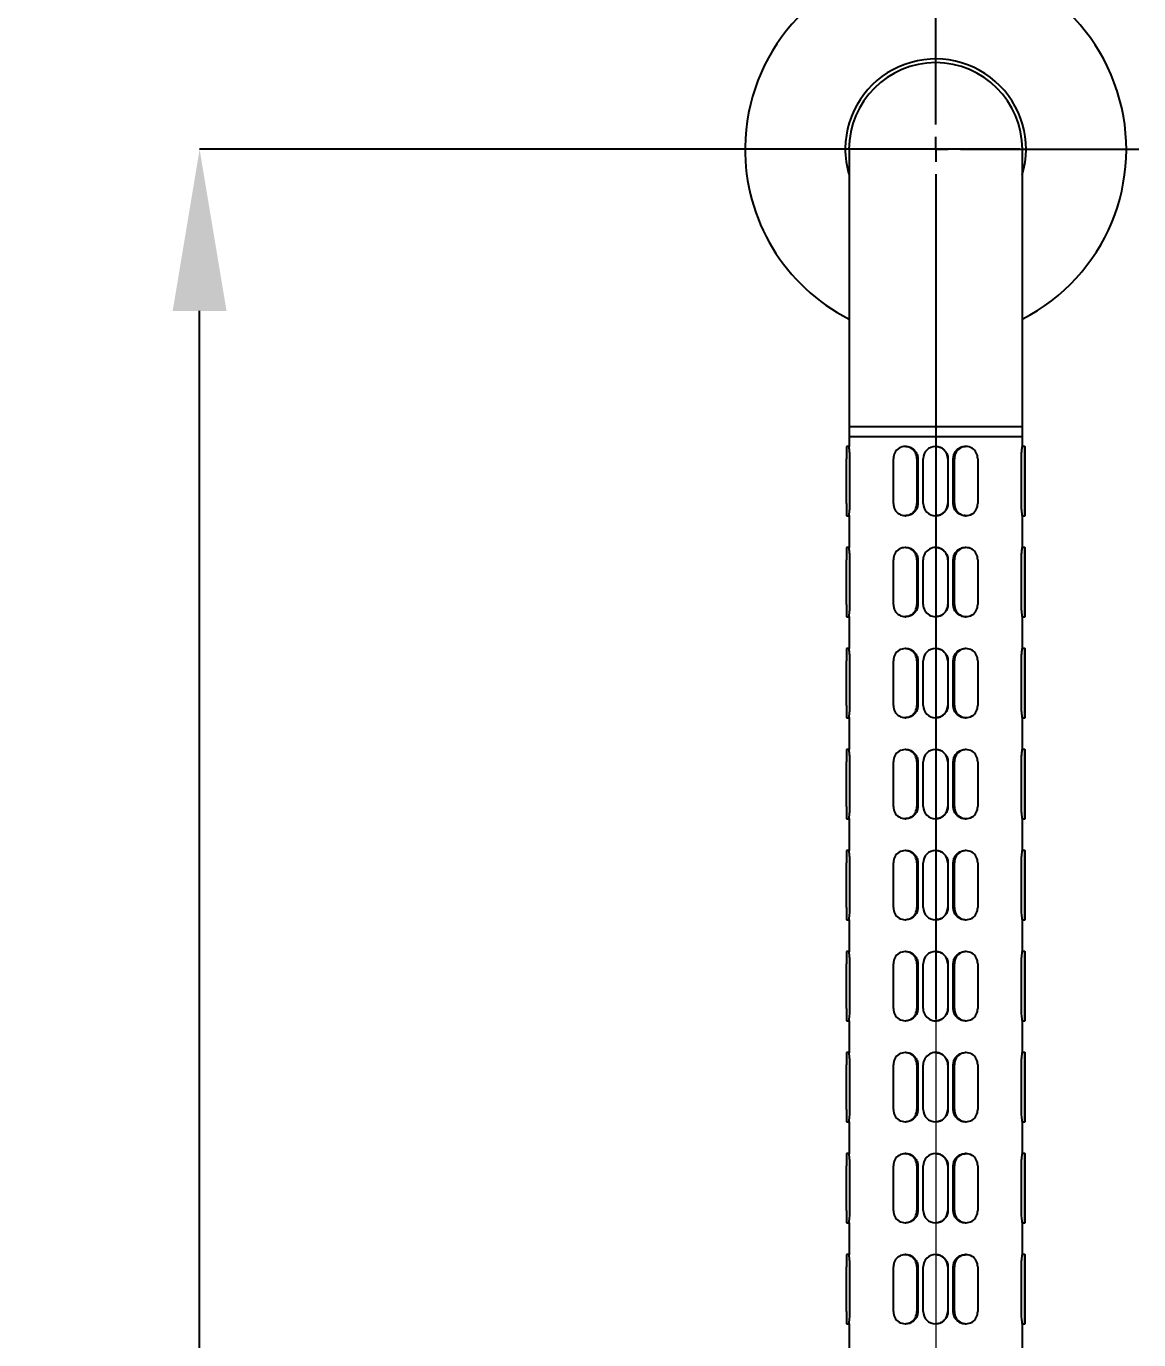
# Model space of a CAD drawing. Extents: x 0 to 951, y -2 to 427.
# Drawn here: x 110.74 to 138.82, y 196.56 to 229.72 of the extents above; entities that cross this region are included whole.
import ezdxf

# ---------------------------------------------------------------- set-up
doc = ezdxf.new("R2010")
doc.units = 0
doc.header["$LTSCALE"] = 23.1
doc.header["$MEASUREMENT"] = 0
doc.linetypes.add('CENTERX2', pattern=[20.32, 12.7, -2.54, 2.54, -2.54])
doc.layers.get('0').update_dxf_attribs({"linetype": 'CONTINUOUS'})
doc.layers.get('Defpoints').update_dxf_attribs({"linetype": 'CONTINUOUS'})
doc.layers.add('10', color=7, linetype='CONTINUOUS')
doc.styles.add('SLDTEXTSTYLE0', font='hyswlongfangsong.ttf')
doc.dimstyles.new('SLDDIMSTYLE0', dxfattribs={"dimtxt": 3.5, "dimasz": 4.08, "dimexe": 0, "dimexo": 0.0625, "dimgap": 0.875, "dimtad": 2, "dimdec": 0, "dimlfac": 5, "dimrnd": 1e-09, "dimzin": 12, "dimdsep": 46, "dimtxsty": 'SLDTEXTSTYLE0', "dimsah": 1, "dimcen": 0.09, "dimadec": 0, "dimazin": 3, "dimtfac": 1, "dimtdec": 0, "dimtofl": 0, "dimtmove": 0, "dimatfit": 3, "dimfxl": 1, "dimfrac": 2, "dimtolj": 1, "dimtzin": 12, "dimarcsym": 0})

# ---------------------------------------------------------------- blocks, each defined once
blk = doc.blocks.new('*D33')
at = {"layer": '10', "color": 0, "lineweight": -2}
for p, q in [((135.819, 226.61), (115.115, 226.61)), ((115.115, 117.19), (115.115, 222.53)), ((136.582, 113.11), (115.115, 113.11))]:
    blk.add_line(p, q, dxfattribs=at)
at = {"layer": '10', "color": 0}
for points in [[(115.795, 222.53), (114.435, 222.53), (115.115, 226.61)], [(114.435, 117.19), (115.795, 117.19), (115.115, 113.11)]]:
    blk.add_solid(points, dxfattribs=at)
at = {"layer": 'Defpoints', "color": 0}
for p in [(115.115, 226.61), (135.882, 226.61), (136.645, 113.11)]:
    blk.add_point(p, dxfattribs=at)
at = {"layer": '10', "color": 0, "insert": (110.74, 168.486), "char_height": 3.5, "attachment_point": 2, "rotation": 90, "style": 'SLDTEXTSTYLE0'}
blk.add_mtext('\\A1;900', dxfattribs=at)
blk = doc.blocks.new('SW_CENTERMARKSYMBOL_2')
at = {"layer": '10', "color": 0}
for p, q in [((0, 0.625), (0, 5.125)), ((-0.625, 0), (-5.125, 0)), ((0, 0), (-0.312, 0)), ((0, 0), (0, 0.312)), ((0, 0), (0, -0.312)), ((0, 0), (0.312, 0)), ((0.625, 0), (5.125, 0)), ((0, -0.625), (0, -21.953))]:
    blk.add_line(p, q, dxfattribs=at)

msp = doc.modelspace()

# ---------------------------------------------------------------- linework, layer by layer
at = {"color": 7, "linetype": 'Continuous', "lineweight": 25}
for p, q in [((131.507, 226.61), (131.507, 223.485)), ((135.882, 223.485), (135.882, 226.61)), ((131.507, 223.485), (131.507, 219.61)), ((135.882, 219.61), (135.882, 223.485)), ((131.507, 219.61), (131.507, 219.36)), ((131.507, 219.61), (133.595, 219.61)), ((131.507, 219.61), (135.882, 219.61)), ((133.595, 219.61), (135.882, 219.61)), ((135.882, 219.36), (135.882, 219.61)), ((131.507, 219.36), (131.507, 219.106)), ((131.507, 219.36), (135.882, 219.36)), ((131.507, 219.36), (133.595, 219.36)), ((133.595, 219.36), (135.882, 219.36)), ((135.882, 219.107), (135.882, 219.36)), ((131.508, 219.11), (131.444, 219.11)), ((132.944, 219.11), (132.922, 219.11)), ((133.691, 219.11), (133.691, 219.11)), ((134.461, 219.11), (134.44, 219.11)), ((135.944, 219.11), (135.881, 219.11)), ((131.444, 217.673), (131.444, 218.798)), ((131.529, 217.673), (131.529, 218.798)), ((132.628, 217.673), (132.628, 218.798)), ((133.215, 218.798), (133.215, 217.673)), ((133.245, 218.798), (133.245, 217.673)), ((133.379, 217.673), (133.379, 218.798)), ((134.004, 218.798), (134.004, 217.673)), ((134.004, 218.798), (134.004, 217.673)), ((134.138, 217.673), (134.138, 218.798)), ((134.167, 217.673), (134.167, 218.798)), ((134.755, 218.798), (134.755, 217.673)), ((135.859, 217.673), (135.859, 218.798)), ((135.944, 217.673), (135.944, 218.798)), ((135.945, 218.798), (135.945, 217.673)), ((131.444, 217.36), (131.508, 217.36)), ((131.507, 217.364), (131.507, 216.556)), ((132.922, 217.36), (132.944, 217.36)), ((133.691, 217.36), (133.691, 217.36)), ((134.44, 217.36), (134.461, 217.36)), ((135.881, 217.36), (135.944, 217.36)), ((135.882, 216.557), (135.882, 217.365)), ((131.508, 216.56), (131.444, 216.56)), ((132.944, 216.56), (132.922, 216.56)), ((133.691, 216.56), (133.691, 216.56)), ((134.461, 216.56), (134.44, 216.56)), ((135.944, 216.56), (135.881, 216.56)), ((131.444, 215.123), (131.444, 216.248)), ((131.529, 215.123), (131.529, 216.248)), ((132.628, 215.123), (132.628, 216.248)), ((133.215, 216.248), (133.215, 215.123)), ((133.245, 216.248), (133.245, 215.123)), ((133.379, 215.123), (133.379, 216.248)), ((134.004, 216.248), (134.004, 215.123)), ((134.004, 216.248), (134.004, 215.123)), ((134.138, 215.123), (134.138, 216.248)), ((134.167, 215.123), (134.167, 216.248)), ((134.755, 216.248), (134.755, 215.123)), ((135.859, 215.123), (135.859, 216.248)), ((135.944, 215.123), (135.944, 216.248)), ((135.945, 216.248), (135.945, 215.123)), ((131.444, 214.81), (131.508, 214.81)), ((131.507, 214.814), (131.507, 214.006)), ((132.922, 214.81), (132.944, 214.81)), ((133.691, 214.81), (133.691, 214.81)), ((134.44, 214.81), (134.461, 214.81)), ((135.881, 214.81), (135.944, 214.81)), ((135.882, 214.007), (135.882, 214.815)), ((131.508, 214.01), (131.444, 214.01)), ((132.944, 214.01), (132.922, 214.01)), ((133.691, 214.01), (133.691, 214.01)), ((134.461, 214.01), (134.44, 214.01)), ((135.944, 214.01), (135.881, 214.01)), ((131.444, 212.573), (131.444, 213.698)), ((131.529, 212.573), (131.529, 213.698)), ((132.628, 212.573), (132.628, 213.698)), ((133.215, 213.698), (133.215, 212.573)), ((133.245, 213.698), (133.245, 212.573)), ((133.379, 212.573), (133.379, 213.698)), ((134.004, 213.698), (134.004, 212.573)), ((134.004, 213.698), (134.004, 212.573)), ((134.138, 212.573), (134.138, 213.698)), ((134.167, 212.573), (134.167, 213.698)), ((134.755, 213.698), (134.755, 212.573)), ((135.859, 212.573), (135.859, 213.698)), ((135.944, 212.573), (135.944, 213.698)), ((135.945, 213.698), (135.945, 212.573)), ((131.444, 212.26), (131.508, 212.26)), ((131.507, 212.264), (131.507, 211.456)), ((132.922, 212.26), (132.944, 212.26)), ((133.691, 212.26), (133.691, 212.26)), ((134.44, 212.26), (134.461, 212.26)), ((135.881, 212.26), (135.944, 212.26)), ((135.882, 211.457), (135.882, 212.265)), ((131.508, 211.46), (131.444, 211.46)), ((132.944, 211.46), (132.922, 211.46)), ((133.691, 211.46), (133.691, 211.46)), ((134.461, 211.46), (134.44, 211.46)), ((135.944, 211.46), (135.881, 211.46)), ((131.444, 210.023), (131.444, 211.148)), ((131.529, 210.023), (131.529, 211.148)), ((132.628, 210.023), (132.628, 211.148)), ((133.215, 211.148), (133.215, 210.023)), ((133.245, 211.148), (133.245, 210.023)), ((133.379, 210.023), (133.379, 211.148)), ((134.004, 211.148), (134.004, 210.023)), ((134.004, 211.148), (134.004, 210.023)), ((134.138, 210.023), (134.138, 211.148)), ((134.167, 210.023), (134.167, 211.148)), ((134.755, 211.148), (134.755, 210.023)), ((135.859, 210.023), (135.859, 211.148)), ((135.944, 210.023), (135.944, 211.148)), ((135.945, 211.148), (135.945, 210.023)), ((131.444, 209.71), (131.508, 209.71)), ((131.507, 209.714), (131.507, 208.906)), ((132.922, 209.71), (132.944, 209.71)), ((133.691, 209.71), (133.691, 209.71)), ((134.44, 209.71), (134.461, 209.71)), ((135.881, 209.71), (135.944, 209.71)), ((135.882, 208.907), (135.882, 209.715)), ((131.508, 208.91), (131.444, 208.91)), ((132.944, 208.91), (132.922, 208.91)), ((133.691, 208.91), (133.691, 208.91)), ((134.461, 208.91), (134.44, 208.91)), ((135.944, 208.91), (135.881, 208.91)), ((131.444, 207.473), (131.444, 208.598)), ((131.529, 207.473), (131.529, 208.598)), ((132.628, 207.473), (132.628, 208.598)), ((133.215, 208.598), (133.215, 207.473)), ((133.245, 208.598), (133.245, 207.473)), ((133.379, 207.473), (133.379, 208.598)), ((134.004, 208.598), (134.004, 207.473)), ((134.004, 208.598), (134.004, 207.473)), ((134.138, 207.473), (134.138, 208.598)), ((134.167, 207.473), (134.167, 208.598)), ((134.755, 208.598), (134.755, 207.473)), ((135.859, 207.473), (135.859, 208.598)), ((135.944, 207.473), (135.944, 208.598)), ((135.945, 208.598), (135.945, 207.473)), ((131.444, 207.16), (131.508, 207.16)), ((131.507, 207.164), (131.507, 206.356)), ((132.922, 207.16), (132.944, 207.16)), ((133.691, 207.16), (133.691, 207.16)), ((134.44, 207.16), (134.461, 207.16)), ((135.881, 207.16), (135.944, 207.16)), ((135.882, 206.357), (135.882, 207.165)), ((131.508, 206.36), (131.444, 206.36)), ((132.944, 206.36), (132.922, 206.36)), ((133.691, 206.36), (133.691, 206.36)), ((134.461, 206.36), (134.44, 206.36)), ((135.944, 206.36), (135.881, 206.36)), ((131.444, 204.923), (131.444, 206.048)), ((131.529, 204.923), (131.529, 206.048)), ((132.628, 204.923), (132.628, 206.048)), ((133.215, 206.048), (133.215, 204.923)), ((133.245, 206.048), (133.245, 204.923)), ((133.379, 204.923), (133.379, 206.048)), ((134.004, 206.048), (134.004, 204.923)), ((134.004, 206.048), (134.004, 204.923)), ((134.138, 204.923), (134.138, 206.048)), ((134.167, 204.923), (134.167, 206.048)), ((134.755, 206.048), (134.755, 204.923)), ((135.859, 204.923), (135.859, 206.048)), ((135.944, 204.923), (135.944, 206.048)), ((135.945, 206.048), (135.945, 204.923)), ((131.444, 204.61), (131.508, 204.61)), ((131.507, 204.614), (131.507, 203.806)), ((132.922, 204.61), (132.944, 204.61)), ((133.691, 204.61), (133.691, 204.61)), ((134.44, 204.61), (134.461, 204.61)), ((135.881, 204.61), (135.944, 204.61)), ((135.882, 203.807), (135.882, 204.615)), ((131.508, 203.81), (131.444, 203.81)), ((132.944, 203.81), (132.922, 203.81)), ((133.691, 203.81), (133.691, 203.81)), ((134.461, 203.81), (134.44, 203.81)), ((135.944, 203.81), (135.881, 203.81)), ((131.444, 202.373), (131.444, 203.498)), ((131.529, 202.373), (131.529, 203.498)), ((132.628, 202.373), (132.628, 203.498)), ((133.215, 203.498), (133.215, 202.373)), ((133.245, 203.498), (133.245, 202.373)), ((133.379, 202.373), (133.379, 203.498)), ((134.004, 203.498), (134.004, 202.373)), ((134.004, 203.498), (134.004, 202.373)), ((134.138, 202.373), (134.138, 203.498)), ((134.167, 202.373), (134.167, 203.498)), ((134.755, 203.498), (134.755, 202.373)), ((135.859, 202.373), (135.859, 203.498)), ((135.944, 202.373), (135.944, 203.498)), ((135.945, 203.498), (135.945, 202.373)), ((131.444, 202.06), (131.508, 202.06)), ((131.507, 202.064), (131.507, 201.256)), ((132.922, 202.06), (132.944, 202.06)), ((133.691, 202.06), (133.691, 202.06)), ((134.44, 202.06), (134.461, 202.06)), ((135.881, 202.06), (135.944, 202.06)), ((135.882, 201.257), (135.882, 202.065)), ((131.508, 201.26), (131.444, 201.26)), ((132.944, 201.26), (132.922, 201.26)), ((133.691, 201.26), (133.691, 201.26)), ((134.461, 201.26), (134.44, 201.26)), ((135.944, 201.26), (135.881, 201.26)), ((131.444, 199.823), (131.444, 200.948)), ((131.529, 199.823), (131.529, 200.948)), ((132.628, 199.823), (132.628, 200.948)), ((133.215, 200.948), (133.215, 199.823)), ((133.245, 200.948), (133.245, 199.823)), ((133.379, 199.823), (133.379, 200.948)), ((134.004, 200.948), (134.004, 199.823)), ((134.004, 200.948), (134.004, 199.823)), ((134.138, 199.823), (134.138, 200.948)), ((134.167, 199.823), (134.167, 200.948)), ((134.755, 200.948), (134.755, 199.823)), ((135.859, 199.823), (135.859, 200.948)), ((135.944, 199.823), (135.944, 200.948)), ((135.945, 200.948), (135.945, 199.823)), ((131.444, 199.51), (131.508, 199.51)), ((131.507, 199.514), (131.507, 198.706)), ((132.922, 199.51), (132.944, 199.51)), ((133.691, 199.51), (133.691, 199.51)), ((134.44, 199.51), (134.461, 199.51)), ((135.881, 199.51), (135.944, 199.51)), ((135.882, 198.707), (135.882, 199.515)), ((131.508, 198.71), (131.444, 198.71)), ((132.944, 198.71), (132.922, 198.71)), ((133.691, 198.71), (133.691, 198.71)), ((134.461, 198.71), (134.44, 198.71)), ((135.944, 198.71), (135.881, 198.71)), ((131.444, 197.273), (131.444, 198.398)), ((131.529, 197.273), (131.529, 198.398)), ((132.628, 197.273), (132.628, 198.398)), ((133.215, 198.398), (133.215, 197.273)), ((133.245, 198.398), (133.245, 197.273)), ((133.379, 197.273), (133.379, 198.398)), ((134.004, 198.398), (134.004, 197.273)), ((134.004, 198.398), (134.004, 197.273)), ((134.138, 197.273), (134.138, 198.398)), ((134.167, 197.273), (134.167, 198.398)), ((134.755, 198.398), (134.755, 197.273)), ((135.859, 197.273), (135.859, 198.398)), ((135.944, 197.273), (135.944, 198.398)), ((135.945, 198.398), (135.945, 197.273)), ((131.444, 196.96), (131.508, 196.96)), ((131.507, 196.964), (131.507, 196.156)), ((132.922, 196.96), (132.944, 196.96)), ((133.691, 196.96), (133.691, 196.96)), ((134.44, 196.96), (134.461, 196.96)), ((135.881, 196.96), (135.944, 196.96)), ((135.882, 196.157), (135.882, 196.965))]:
    msp.add_line(p, q, dxfattribs=at)
at = {"color": 7, "linetype": 'Continuous', "lineweight": 25, "flags": 128}
for points in [[(135.944, 218.798), (135.944, 218.918), (135.944, 219.019), (135.944, 219.087), (135.944, 219.11), (135.945, 219.087), (135.945, 219.019), (135.945, 218.918), (135.945, 218.798)], [(135.945, 217.673), (135.945, 217.553), (135.945, 217.452), (135.945, 217.384), (135.944, 217.36), (135.944, 217.384), (135.944, 217.452), (135.944, 217.553), (135.944, 217.673)], [(135.944, 216.248), (135.944, 216.368), (135.944, 216.469), (135.944, 216.537), (135.944, 216.56), (135.945, 216.537), (135.945, 216.469), (135.945, 216.368), (135.945, 216.248)], [(135.945, 215.123), (135.945, 215.003), (135.945, 214.902), (135.945, 214.834), (135.944, 214.81), (135.944, 214.834), (135.944, 214.902), (135.944, 215.003), (135.944, 215.123)], [(135.944, 213.698), (135.944, 213.818), (135.944, 213.919), (135.944, 213.987), (135.944, 214.01), (135.945, 213.987), (135.945, 213.919), (135.945, 213.818), (135.945, 213.698)], [(135.945, 212.573), (135.945, 212.453), (135.945, 212.352), (135.945, 212.284), (135.944, 212.26), (135.944, 212.284), (135.944, 212.352), (135.944, 212.453), (135.944, 212.573)], [(135.944, 211.148), (135.944, 211.268), (135.944, 211.369), (135.944, 211.437), (135.944, 211.46), (135.945, 211.437), (135.945, 211.369), (135.945, 211.268), (135.945, 211.148)], [(135.945, 210.023), (135.945, 209.903), (135.945, 209.802), (135.945, 209.734), (135.944, 209.71), (135.944, 209.734), (135.944, 209.802), (135.944, 209.903), (135.944, 210.023)], [(135.944, 208.598), (135.944, 208.718), (135.944, 208.819), (135.944, 208.887), (135.944, 208.91), (135.945, 208.887), (135.945, 208.819), (135.945, 208.718), (135.945, 208.598)], [(135.945, 207.473), (135.945, 207.353), (135.945, 207.252), (135.945, 207.184), (135.944, 207.16), (135.944, 207.184), (135.944, 207.252), (135.944, 207.353), (135.944, 207.473)], [(135.944, 206.048), (135.944, 206.168), (135.944, 206.269), (135.944, 206.337), (135.944, 206.36), (135.945, 206.337), (135.945, 206.269), (135.945, 206.168), (135.945, 206.048)], [(135.945, 204.923), (135.945, 204.803), (135.945, 204.702), (135.945, 204.634), (135.944, 204.61), (135.944, 204.634), (135.944, 204.702), (135.944, 204.803), (135.944, 204.923)], [(135.944, 203.498), (135.944, 203.618), (135.944, 203.719), (135.944, 203.787), (135.944, 203.81), (135.945, 203.787), (135.945, 203.719), (135.945, 203.618), (135.945, 203.498)], [(135.945, 202.373), (135.945, 202.253), (135.945, 202.152), (135.945, 202.084), (135.944, 202.06), (135.944, 202.084), (135.944, 202.152), (135.944, 202.253), (135.944, 202.373)], [(135.944, 200.948), (135.944, 201.068), (135.944, 201.169), (135.944, 201.237), (135.944, 201.26), (135.945, 201.237), (135.945, 201.169), (135.945, 201.068), (135.945, 200.948)], [(135.945, 199.823), (135.945, 199.703), (135.945, 199.602), (135.945, 199.534), (135.944, 199.51), (135.944, 199.534), (135.944, 199.602), (135.944, 199.703), (135.944, 199.823)], [(135.944, 198.398), (135.944, 198.518), (135.944, 198.619), (135.944, 198.687), (135.944, 198.71), (135.945, 198.687), (135.945, 198.619), (135.945, 198.518), (135.945, 198.398)], [(135.945, 197.273), (135.945, 197.153), (135.945, 197.052), (135.945, 196.984), (135.944, 196.96), (135.944, 196.984), (135.944, 197.052), (135.944, 197.153), (135.944, 197.273)]]:
    msp.add_lwpolyline(points, dxfattribs=at)
at = {"color": 7, "linetype": 'Continuous', "lineweight": 25}
for centre, radius, start, end in [((133.694, 226.61), 4.812, 297.0357, 179.3324), ((133.694, 226.61), 2.281, 343.517, 179.3324), ((133.694, 226.61), 2.188, 90, 180), ((133.694, 226.61), 2.188, 0, 90), ((133.694, 226.61), 4.812, 179.3324, 242.9643), ((133.694, 226.61), 2.281, 179.3324, 196.483), ((186.033, 218.876), 54.589, 179.7539, 180.0819), ((132.922, 218.813), 0.294, 357.1087, 182.8913), ((133.691, 218.798), 0.312, 0.0002, 179.9998), ((134.461, 218.813), 0.294, 357.1567, 182.8433), ((186.03, 217.595), 54.586, 179.9181, 180.2461), ((132.922, 217.658), 0.294, 177.1087, 2.8913), ((133.691, 217.673), 0.312, 180.0002, 359.9998), ((134.461, 217.658), 0.294, 177.1567, 2.8433), ((186.036, 216.326), 54.592, 179.7539, 180.0819), ((132.922, 216.263), 0.294, 357.1073, 182.8927), ((133.691, 216.248), 0.312, 359.9988, 180.0012), ((134.461, 216.263), 0.294, 357.1553, 182.8447), ((186.036, 215.045), 54.592, 179.9181, 180.2461), ((132.922, 215.108), 0.294, 177.1073, 2.8927), ((133.691, 215.123), 0.312, 179.9988, 0.0012), ((134.461, 215.108), 0.294, 177.1553, 2.8447), ((186.03, 213.776), 54.586, 179.7539, 180.0819), ((132.922, 213.713), 0.294, 357.1087, 182.8913), ((133.691, 213.698), 0.312, 0.0002, 179.9998), ((134.461, 213.713), 0.294, 357.1567, 182.8433), ((186.033, 212.495), 54.589, 179.9181, 180.2461), ((132.922, 212.558), 0.294, 177.1087, 2.8913), ((133.691, 212.573), 0.312, 180.0002, 359.9998), ((134.461, 212.558), 0.294, 177.1567, 2.8433), ((186.033, 211.226), 54.589, 179.7539, 180.0819), ((132.922, 211.163), 0.294, 357.1087, 182.8913), ((133.691, 211.148), 0.312, 0.0002, 179.9998), ((134.461, 211.163), 0.294, 357.1567, 182.8433), ((186.033, 209.945), 54.589, 179.9181, 180.2461), ((132.922, 210.008), 0.294, 177.1087, 2.8913), ((133.691, 210.023), 0.312, 180.0002, 359.9998), ((134.461, 210.008), 0.294, 177.1567, 2.8433), ((186.033, 208.676), 54.589, 179.7539, 180.0819), ((132.922, 208.613), 0.294, 357.1087, 182.8913), ((133.691, 208.598), 0.312, 0.0002, 179.9998), ((134.461, 208.613), 0.294, 357.1567, 182.8433), ((186.033, 207.395), 54.589, 179.9181, 180.2461), ((132.922, 207.458), 0.294, 177.1087, 2.8913), ((133.691, 207.473), 0.312, 180.0002, 359.9998), ((134.461, 207.458), 0.294, 177.1567, 2.8433), ((186.033, 206.126), 54.589, 179.7539, 180.0819), ((132.922, 206.063), 0.294, 357.1087, 182.8913), ((133.691, 206.048), 0.312, 0.0002, 179.9998), ((134.461, 206.063), 0.294, 357.1567, 182.8433), ((186.028, 204.845), 54.584, 179.9181, 180.2461), ((132.922, 204.908), 0.294, 177.1078, 2.8922), ((133.691, 204.923), 0.312, 179.9993, 0.0007), ((134.461, 204.908), 0.294, 177.1558, 2.8442), ((186.028, 203.576), 54.584, 179.7539, 180.0819), ((132.922, 203.513), 0.294, 357.1078, 182.8922), ((133.691, 203.498), 0.312, 359.9993, 180.0007), ((134.461, 203.513), 0.294, 357.1558, 182.8442), ((186.035, 202.295), 54.591, 179.9181, 180.2461), ((132.922, 202.358), 0.294, 177.1087, 2.8913), ((133.691, 202.373), 0.312, 180.0002, 359.9998), ((134.461, 202.358), 0.294, 177.1567, 2.8433), ((186.03, 201.026), 54.586, 179.7539, 180.0819), ((132.922, 200.963), 0.294, 357.1087, 182.8913), ((133.691, 200.948), 0.312, 0.0002, 179.9998), ((134.461, 200.963), 0.294, 357.1567, 182.8433), ((186.033, 199.745), 54.589, 179.9181, 180.2461), ((132.922, 199.808), 0.294, 177.1087, 2.8913), ((133.691, 199.823), 0.312, 180.0002, 359.9998), ((134.461, 199.808), 0.294, 177.1567, 2.8433), ((186.033, 198.476), 54.589, 179.7539, 180.0819), ((132.922, 198.413), 0.294, 357.1087, 182.8913), ((133.691, 198.398), 0.312, 0.0002, 179.9998), ((134.461, 198.413), 0.294, 357.1567, 182.8433), ((186.033, 197.195), 54.589, 179.9181, 180.2461), ((132.922, 197.258), 0.294, 177.1087, 2.8913), ((133.691, 197.273), 0.312, 180.0002, 359.9998), ((134.461, 197.258), 0.294, 177.1567, 2.8433)]:
    msp.add_arc(centre, radius, start, end, dxfattribs=at)
for points, knots in [([(131.529, 218.798), (131.528, 218.833), (131.527, 218.903), (131.52, 218.996), (131.513, 219.066), (131.507, 219.106), (131.508, 219.106), (131.508, 219.106)], [0, 0, 0, 0, 0.214723, 0.429384, 0.645437, 0.862409, 1, 1, 1, 1]), ([(132.944, 219.107), (132.954, 219.108), (132.998, 219.112), (133.074, 219.084), (133.158, 219.025), (133.218, 218.937), (133.242, 218.857), (133.244, 218.81), (133.245, 218.798)], [0, 0, 0, 0, 0.070497, 0.282949, 0.496154, 0.711262, 0.926475, 1, 1, 1, 1]), ([(133.692, 219.107), (133.703, 219.108), (133.749, 219.112), (133.829, 219.084), (133.915, 219.025), (133.977, 218.937), (134.002, 218.857), (134.003, 218.81), (134.004, 218.798)], [0, 0, 0, 0, 0.070497, 0.282949, 0.496153, 0.711262, 0.926475, 1, 1, 1, 1]), ([(134.138, 218.798), (134.142, 218.833), (134.148, 218.903), (134.201, 218.996), (134.278, 219.066), (134.362, 219.107), (134.418, 219.107), (134.44, 219.107)], [0, 0, 0, 0, 0.213251, 0.426439, 0.641011, 0.856495, 1, 1, 1, 1]), ([(135.859, 218.798), (135.86, 218.833), (135.861, 218.903), (135.868, 218.996), (135.876, 219.066), (135.881, 219.107), (135.881, 219.107), (135.881, 219.107)], [0, 0, 0, 0, 0.211987, 0.423911, 0.637211, 0.851417, 1, 1, 1, 1]), ([(131.507, 217.364), (131.507, 217.363), (131.507, 217.359), (131.511, 217.387), (131.518, 217.446), (131.525, 217.533), (131.529, 217.614), (131.529, 217.661), (131.529, 217.673)], [0, 0, 0, 0, 0.064921, 0.2786503, 0.4931324, 0.7095172, 0.9260344, 1, 1, 1, 1]), ([(133.245, 217.673), (133.241, 217.638), (133.234, 217.568), (133.182, 217.475), (133.105, 217.405), (133.021, 217.364), (132.965, 217.364), (132.943, 217.364)], [0, 0, 0, 0, 0.213248, 0.426447, 0.641016, 0.856496, 1, 1, 1, 1]), ([(134.004, 217.673), (134, 217.638), (133.994, 217.568), (133.94, 217.475), (133.862, 217.405), (133.774, 217.364), (133.715, 217.364), (133.691, 217.364)], [0, 0, 0, 0, 0.213248, 0.426447, 0.641016, 0.856496, 1, 1, 1, 1]), ([(134.439, 217.364), (134.429, 217.363), (134.385, 217.359), (134.309, 217.387), (134.225, 217.446), (134.164, 217.533), (134.14, 217.614), (134.139, 217.661), (134.138, 217.673)], [0, 0, 0, 0, 0.070496, 0.282951, 0.496154, 0.711249, 0.926475, 1, 1, 1, 1]), ([(135.881, 217.365), (135.882, 217.363), (135.882, 217.359), (135.878, 217.387), (135.871, 217.446), (135.863, 217.533), (135.859, 217.614), (135.859, 217.661), (135.859, 217.673)], [0, 0, 0, 0, 0.076828, 0.287836, 0.499587, 0.713216, 0.926976, 1, 1, 1, 1]), ([(131.529, 216.248), (131.528, 216.283), (131.527, 216.353), (131.52, 216.446), (131.513, 216.516), (131.507, 216.556), (131.508, 216.556), (131.508, 216.556)], [0, 0, 0, 0, 0.214721, 0.429392, 0.645442, 0.862412, 1, 1, 1, 1]), ([(132.944, 216.557), (132.954, 216.558), (132.998, 216.562), (133.074, 216.534), (133.158, 216.475), (133.218, 216.387), (133.242, 216.307), (133.244, 216.26), (133.245, 216.248)], [0, 0, 0, 0, 0.070496, 0.282952, 0.496155, 0.711249, 0.926475, 1, 1, 1, 1]), ([(133.692, 216.557), (133.703, 216.558), (133.749, 216.562), (133.829, 216.534), (133.915, 216.475), (133.977, 216.387), (134.002, 216.307), (134.003, 216.26), (134.004, 216.248)], [0, 0, 0, 0, 0.070496, 0.282951, 0.496154, 0.711249, 0.926475, 1, 1, 1, 1]), ([(134.138, 216.248), (134.142, 216.283), (134.148, 216.353), (134.201, 216.446), (134.278, 216.516), (134.362, 216.557), (134.418, 216.557), (134.44, 216.557)], [0, 0, 0, 0, 0.213248, 0.426447, 0.641016, 0.856497, 1, 1, 1, 1]), ([(135.859, 216.248), (135.86, 216.283), (135.861, 216.353), (135.868, 216.446), (135.876, 216.516), (135.881, 216.557), (135.881, 216.557), (135.881, 216.557)], [0, 0, 0, 0, 0.211984, 0.423919, 0.637216, 0.851419, 1, 1, 1, 1]), ([(131.507, 214.814), (131.507, 214.813), (131.507, 214.809), (131.511, 214.837), (131.518, 214.896), (131.525, 214.983), (131.529, 215.064), (131.529, 215.111), (131.529, 215.123)], [0, 0, 0, 0, 0.0649202, 0.2786497, 0.4931319, 0.709517, 0.9260343, 1, 1, 1, 1]), ([(133.245, 215.123), (133.241, 215.088), (133.234, 215.018), (133.182, 214.925), (133.105, 214.855), (133.021, 214.814), (132.965, 214.814), (132.943, 214.814)], [0, 0, 0, 0, 0.213248, 0.426447, 0.641016, 0.856496, 1, 1, 1, 1]), ([(134.004, 215.123), (134, 215.088), (133.994, 215.018), (133.94, 214.925), (133.862, 214.855), (133.774, 214.814), (133.715, 214.814), (133.691, 214.814)], [0, 0, 0, 0, 0.213248, 0.426447, 0.641016, 0.856496, 1, 1, 1, 1]), ([(134.439, 214.814), (134.429, 214.813), (134.385, 214.809), (134.309, 214.837), (134.225, 214.896), (134.164, 214.983), (134.14, 215.064), (134.139, 215.111), (134.138, 215.123)], [0, 0, 0, 0, 0.070496, 0.282951, 0.496154, 0.711249, 0.926475, 1, 1, 1, 1]), ([(135.881, 214.815), (135.882, 214.813), (135.882, 214.809), (135.878, 214.837), (135.871, 214.896), (135.863, 214.983), (135.859, 215.064), (135.859, 215.111), (135.859, 215.123)], [0, 0, 0, 0, 0.076827, 0.287835, 0.499586, 0.713216, 0.926976, 1, 1, 1, 1]), ([(131.529, 213.698), (131.528, 213.733), (131.527, 213.803), (131.52, 213.896), (131.513, 213.966), (131.507, 214.006), (131.508, 214.006), (131.508, 214.006)], [0, 0, 0, 0, 0.2147216, 0.4293937, 0.645435, 0.8624111, 1, 1, 1, 1]), ([(132.944, 214.007), (132.954, 214.008), (132.998, 214.012), (133.074, 213.984), (133.158, 213.925), (133.218, 213.837), (133.242, 213.757), (133.244, 213.71), (133.245, 213.698)], [0, 0, 0, 0, 0.070496, 0.282952, 0.496155, 0.711249, 0.926475, 1, 1, 1, 1]), ([(133.692, 214.007), (133.703, 214.008), (133.749, 214.012), (133.829, 213.984), (133.915, 213.925), (133.977, 213.837), (134.002, 213.757), (134.003, 213.71), (134.004, 213.698)], [0, 0, 0, 0, 0.070496, 0.282951, 0.496154, 0.711249, 0.926475, 1, 1, 1, 1]), ([(134.138, 213.698), (134.142, 213.733), (134.148, 213.803), (134.201, 213.896), (134.278, 213.966), (134.362, 214.007), (134.418, 214.007), (134.44, 214.007)], [0, 0, 0, 0, 0.213249, 0.426449, 0.641008, 0.856497, 1, 1, 1, 1]), ([(135.859, 213.698), (135.86, 213.733), (135.861, 213.803), (135.868, 213.896), (135.876, 213.966), (135.881, 214.007), (135.881, 214.007), (135.881, 214.007)], [0, 0, 0, 0, 0.211985, 0.423921, 0.637209, 0.851419, 1, 1, 1, 1]), ([(131.507, 212.264), (131.507, 212.263), (131.507, 212.259), (131.511, 212.287), (131.518, 212.346), (131.525, 212.433), (131.529, 212.514), (131.529, 212.561), (131.529, 212.573)], [0, 0, 0, 0, 0.064921, 0.278647, 0.493131, 0.70953, 0.926034, 1, 1, 1, 1]), ([(133.245, 212.573), (133.241, 212.538), (133.234, 212.468), (133.182, 212.375), (133.105, 212.305), (133.021, 212.264), (132.965, 212.264), (132.943, 212.264)], [0, 0, 0, 0, 0.213251, 0.426439, 0.641011, 0.856494, 1, 1, 1, 1]), ([(134.004, 212.573), (134, 212.538), (133.994, 212.468), (133.94, 212.375), (133.862, 212.305), (133.774, 212.264), (133.715, 212.264), (133.691, 212.264)], [0, 0, 0, 0, 0.213251, 0.426439, 0.641011, 0.856494, 1, 1, 1, 1]), ([(134.439, 212.264), (134.429, 212.263), (134.385, 212.259), (134.309, 212.287), (134.225, 212.346), (134.164, 212.433), (134.14, 212.514), (134.139, 212.561), (134.138, 212.573)], [0, 0, 0, 0, 0.070497, 0.282949, 0.496153, 0.711262, 0.926475, 1, 1, 1, 1]), ([(135.881, 212.265), (135.882, 212.263), (135.882, 212.259), (135.878, 212.287), (135.871, 212.346), (135.863, 212.433), (135.859, 212.514), (135.859, 212.561), (135.859, 212.573)], [0, 0, 0, 0, 0.076828, 0.287833, 0.499585, 0.713229, 0.926976, 1, 1, 1, 1]), ([(131.529, 211.148), (131.528, 211.183), (131.527, 211.253), (131.52, 211.346), (131.513, 211.416), (131.507, 211.456), (131.508, 211.456), (131.508, 211.456)], [0, 0, 0, 0, 0.214723, 0.429396, 0.645438, 0.86241, 1, 1, 1, 1]), ([(132.944, 211.457), (132.954, 211.458), (132.998, 211.462), (133.074, 211.434), (133.158, 211.375), (133.218, 211.287), (133.242, 211.207), (133.244, 211.16), (133.245, 211.148)], [0, 0, 0, 0, 0.070496, 0.282948, 0.496152, 0.711248, 0.926475, 1, 1, 1, 1]), ([(133.692, 211.457), (133.703, 211.458), (133.749, 211.462), (133.829, 211.434), (133.915, 211.375), (133.977, 211.287), (134.002, 211.207), (134.003, 211.16), (134.004, 211.148)], [0, 0, 0, 0, 0.070496, 0.282948, 0.496152, 0.711248, 0.926475, 1, 1, 1, 1]), ([(134.138, 211.148), (134.142, 211.183), (134.148, 211.253), (134.201, 211.346), (134.278, 211.416), (134.362, 211.457), (134.418, 211.457), (134.44, 211.457)], [0, 0, 0, 0, 0.21325, 0.426451, 0.641012, 0.856495, 1, 1, 1, 1]), ([(135.859, 211.148), (135.86, 211.183), (135.861, 211.253), (135.868, 211.346), (135.876, 211.416), (135.881, 211.457), (135.881, 211.457), (135.881, 211.457)], [0, 0, 0, 0, 0.211986, 0.423923, 0.637212, 0.851418, 1, 1, 1, 1]), ([(131.507, 209.714), (131.507, 209.713), (131.507, 209.709), (131.511, 209.737), (131.518, 209.796), (131.525, 209.883), (131.529, 209.964), (131.529, 210.011), (131.529, 210.023)], [0, 0, 0, 0, 0.064921, 0.278647, 0.493131, 0.70953, 0.926034, 1, 1, 1, 1]), ([(133.245, 210.023), (133.241, 209.988), (133.234, 209.918), (133.182, 209.825), (133.105, 209.755), (133.021, 209.714), (132.965, 209.714), (132.943, 209.714)], [0, 0, 0, 0, 0.213251, 0.426439, 0.641011, 0.856494, 1, 1, 1, 1]), ([(134.004, 210.023), (134, 209.988), (133.994, 209.918), (133.94, 209.825), (133.862, 209.755), (133.774, 209.714), (133.715, 209.714), (133.691, 209.714)], [0, 0, 0, 0, 0.213251, 0.426439, 0.64101, 0.856494, 1, 1, 1, 1]), ([(134.439, 209.714), (134.429, 209.713), (134.385, 209.709), (134.309, 209.737), (134.225, 209.796), (134.164, 209.883), (134.14, 209.964), (134.139, 210.011), (134.138, 210.023)], [0, 0, 0, 0, 0.070496, 0.282948, 0.496153, 0.711262, 0.926475, 1, 1, 1, 1]), ([(135.881, 209.715), (135.882, 209.713), (135.882, 209.709), (135.878, 209.737), (135.871, 209.796), (135.863, 209.883), (135.859, 209.964), (135.859, 210.011), (135.859, 210.023)], [0, 0, 0, 0, 0.076828, 0.287833, 0.499585, 0.713229, 0.926976, 1, 1, 1, 1]), ([(131.529, 208.598), (131.528, 208.633), (131.527, 208.703), (131.52, 208.796), (131.513, 208.866), (131.507, 208.906), (131.508, 208.906), (131.508, 208.906)], [0, 0, 0, 0, 0.214723, 0.429384, 0.645437, 0.862409, 1, 1, 1, 1]), ([(132.944, 208.907), (132.954, 208.908), (132.998, 208.912), (133.074, 208.884), (133.158, 208.825), (133.218, 208.737), (133.242, 208.657), (133.244, 208.61), (133.245, 208.598)], [0, 0, 0, 0, 0.070496, 0.282949, 0.496153, 0.711262, 0.926475, 1, 1, 1, 1]), ([(133.692, 208.907), (133.703, 208.908), (133.749, 208.912), (133.829, 208.884), (133.915, 208.825), (133.977, 208.737), (134.002, 208.657), (134.003, 208.61), (134.004, 208.598)], [0, 0, 0, 0, 0.070496, 0.282948, 0.496153, 0.711262, 0.926475, 1, 1, 1, 1]), ([(134.138, 208.598), (134.142, 208.633), (134.148, 208.703), (134.201, 208.796), (134.278, 208.866), (134.362, 208.907), (134.418, 208.907), (134.44, 208.907)], [0, 0, 0, 0, 0.213251, 0.426439, 0.64101, 0.856495, 1, 1, 1, 1]), ([(135.859, 208.598), (135.86, 208.633), (135.861, 208.703), (135.868, 208.796), (135.876, 208.866), (135.881, 208.907), (135.881, 208.907), (135.881, 208.907)], [0, 0, 0, 0, 0.211987, 0.423911, 0.637211, 0.851417, 1, 1, 1, 1]), ([(131.507, 207.164), (131.507, 207.163), (131.507, 207.159), (131.511, 207.187), (131.518, 207.246), (131.525, 207.333), (131.529, 207.414), (131.529, 207.461), (131.529, 207.473)], [0, 0, 0, 0, 0.06492, 0.278647, 0.49313, 0.709516, 0.926034, 1, 1, 1, 1]), ([(133.245, 207.473), (133.241, 207.438), (133.234, 207.368), (133.182, 207.275), (133.105, 207.205), (133.021, 207.164), (132.965, 207.164), (132.943, 207.164)], [0, 0, 0, 0, 0.21325, 0.426451, 0.641012, 0.856494, 1, 1, 1, 1]), ([(134.004, 207.473), (134, 207.438), (133.994, 207.368), (133.94, 207.275), (133.862, 207.205), (133.774, 207.164), (133.715, 207.164), (133.691, 207.164)], [0, 0, 0, 0, 0.21325, 0.426451, 0.641012, 0.856494, 1, 1, 1, 1]), ([(134.439, 207.164), (134.429, 207.163), (134.385, 207.159), (134.309, 207.187), (134.225, 207.246), (134.164, 207.333), (134.14, 207.414), (134.139, 207.461), (134.138, 207.473)], [0, 0, 0, 0, 0.070496, 0.282948, 0.496152, 0.711248, 0.926475, 1, 1, 1, 1]), ([(135.881, 207.165), (135.882, 207.163), (135.882, 207.159), (135.878, 207.187), (135.871, 207.246), (135.863, 207.333), (135.859, 207.414), (135.859, 207.461), (135.859, 207.473)], [0, 0, 0, 0, 0.076828, 0.287832, 0.499584, 0.713215, 0.926976, 1, 1, 1, 1]), ([(131.529, 206.048), (131.528, 206.083), (131.527, 206.153), (131.52, 206.246), (131.513, 206.316), (131.507, 206.356), (131.508, 206.356), (131.508, 206.356)], [0, 0, 0, 0, 0.214723, 0.429384, 0.645437, 0.862409, 1, 1, 1, 1]), ([(132.944, 206.357), (132.954, 206.358), (132.998, 206.362), (133.074, 206.334), (133.158, 206.275), (133.218, 206.187), (133.242, 206.107), (133.244, 206.06), (133.245, 206.048)], [0, 0, 0, 0, 0.070497, 0.282949, 0.496154, 0.711262, 0.926475, 1, 1, 1, 1]), ([(133.692, 206.357), (133.703, 206.358), (133.749, 206.362), (133.829, 206.334), (133.915, 206.275), (133.977, 206.187), (134.002, 206.107), (134.003, 206.06), (134.004, 206.048)], [0, 0, 0, 0, 0.070497, 0.282949, 0.496153, 0.711262, 0.926475, 1, 1, 1, 1]), ([(134.138, 206.048), (134.142, 206.083), (134.148, 206.153), (134.201, 206.246), (134.278, 206.316), (134.362, 206.357), (134.418, 206.357), (134.44, 206.357)], [0, 0, 0, 0, 0.213251, 0.426439, 0.641011, 0.856495, 1, 1, 1, 1]), ([(135.859, 206.048), (135.86, 206.083), (135.861, 206.153), (135.868, 206.246), (135.876, 206.316), (135.881, 206.357), (135.881, 206.357), (135.881, 206.357)], [0, 0, 0, 0, 0.211987, 0.423911, 0.637211, 0.851417, 1, 1, 1, 1]), ([(131.507, 204.614), (131.507, 204.613), (131.507, 204.609), (131.511, 204.637), (131.518, 204.696), (131.525, 204.783), (131.529, 204.864), (131.529, 204.911), (131.529, 204.923)], [0, 0, 0, 0, 0.064921, 0.2786503, 0.4931324, 0.7095172, 0.9260344, 1, 1, 1, 1]), ([(133.245, 204.923), (133.241, 204.888), (133.234, 204.818), (133.182, 204.725), (133.105, 204.655), (133.021, 204.614), (132.965, 204.614), (132.943, 204.614)], [0, 0, 0, 0, 0.213248, 0.426447, 0.641016, 0.856496, 1, 1, 1, 1]), ([(134.004, 204.923), (134, 204.888), (133.994, 204.818), (133.94, 204.725), (133.862, 204.655), (133.774, 204.614), (133.715, 204.614), (133.691, 204.614)], [0, 0, 0, 0, 0.213248, 0.426447, 0.641016, 0.856496, 1, 1, 1, 1]), ([(134.439, 204.614), (134.429, 204.613), (134.385, 204.609), (134.309, 204.637), (134.225, 204.696), (134.164, 204.783), (134.14, 204.864), (134.139, 204.911), (134.138, 204.923)], [0, 0, 0, 0, 0.070496, 0.282951, 0.496154, 0.711249, 0.926475, 1, 1, 1, 1]), ([(135.881, 204.615), (135.882, 204.613), (135.882, 204.609), (135.878, 204.637), (135.871, 204.696), (135.863, 204.783), (135.859, 204.864), (135.859, 204.911), (135.859, 204.923)], [0, 0, 0, 0, 0.076828, 0.287836, 0.499587, 0.713216, 0.926976, 1, 1, 1, 1]), ([(131.529, 203.498), (131.528, 203.533), (131.527, 203.603), (131.52, 203.696), (131.513, 203.766), (131.507, 203.806), (131.508, 203.806), (131.508, 203.806)], [0, 0, 0, 0, 0.214721, 0.429392, 0.645442, 0.862412, 1, 1, 1, 1]), ([(132.944, 203.807), (132.954, 203.808), (132.998, 203.812), (133.074, 203.784), (133.158, 203.725), (133.218, 203.637), (133.242, 203.557), (133.244, 203.51), (133.245, 203.498)], [0, 0, 0, 0, 0.070496, 0.282952, 0.496155, 0.711249, 0.926475, 1, 1, 1, 1]), ([(133.692, 203.807), (133.703, 203.808), (133.749, 203.812), (133.829, 203.784), (133.915, 203.725), (133.977, 203.637), (134.002, 203.557), (134.003, 203.51), (134.004, 203.498)], [0, 0, 0, 0, 0.070496, 0.282951, 0.496154, 0.711249, 0.926475, 1, 1, 1, 1]), ([(134.138, 203.498), (134.142, 203.533), (134.148, 203.603), (134.201, 203.696), (134.278, 203.766), (134.362, 203.807), (134.418, 203.807), (134.44, 203.807)], [0, 0, 0, 0, 0.213248, 0.426447, 0.641016, 0.856497, 1, 1, 1, 1]), ([(135.859, 203.498), (135.86, 203.533), (135.861, 203.603), (135.868, 203.696), (135.876, 203.766), (135.881, 203.807), (135.881, 203.807), (135.881, 203.807)], [0, 0, 0, 0, 0.211984, 0.423919, 0.637216, 0.851419, 1, 1, 1, 1]), ([(131.507, 202.064), (131.507, 202.063), (131.507, 202.059), (131.511, 202.087), (131.518, 202.146), (131.525, 202.233), (131.529, 202.314), (131.529, 202.361), (131.529, 202.373)], [0, 0, 0, 0, 0.064921, 0.278654, 0.493139, 0.709528, 0.926049, 1, 1, 1, 1]), ([(133.245, 202.373), (133.241, 202.338), (133.234, 202.268), (133.182, 202.175), (133.105, 202.105), (133.021, 202.064), (132.965, 202.064), (132.943, 202.064)], [0, 0, 0, 0, 0.213236, 0.426438, 0.641011, 0.856494, 1, 1, 1, 1]), ([(134.004, 202.373), (134, 202.338), (133.994, 202.268), (133.94, 202.175), (133.862, 202.105), (133.774, 202.064), (133.715, 202.064), (133.691, 202.064)], [0, 0, 0, 0, 0.213236, 0.426438, 0.64101, 0.856494, 1, 1, 1, 1]), ([(134.439, 202.064), (134.429, 202.063), (134.385, 202.059), (134.309, 202.087), (134.225, 202.146), (134.164, 202.233), (134.14, 202.314), (134.139, 202.361), (134.138, 202.373)], [0, 0, 0, 0, 0.070497, 0.282955, 0.496162, 0.71126, 0.926489, 1, 1, 1, 1]), ([(135.881, 202.065), (135.882, 202.063), (135.882, 202.059), (135.878, 202.087), (135.871, 202.146), (135.863, 202.233), (135.859, 202.314), (135.859, 202.361), (135.859, 202.373)], [0, 0, 0, 0, 0.076828, 0.28784, 0.499594, 0.713227, 0.92699, 1, 1, 1, 1]), ([(131.529, 200.948), (131.528, 200.983), (131.527, 201.053), (131.52, 201.146), (131.513, 201.216), (131.507, 201.256), (131.508, 201.256), (131.508, 201.256)], [0, 0, 0, 0, 0.214723, 0.429396, 0.645438, 0.86241, 1, 1, 1, 1]), ([(132.944, 201.257), (132.954, 201.258), (132.998, 201.262), (133.074, 201.234), (133.158, 201.175), (133.218, 201.087), (133.242, 201.007), (133.244, 200.96), (133.245, 200.948)], [0, 0, 0, 0, 0.070496, 0.282952, 0.496155, 0.711249, 0.926475, 1, 1, 1, 1]), ([(133.692, 201.257), (133.703, 201.258), (133.749, 201.262), (133.829, 201.234), (133.915, 201.175), (133.977, 201.087), (134.002, 201.007), (134.003, 200.96), (134.004, 200.948)], [0, 0, 0, 0, 0.070496, 0.282951, 0.496154, 0.711249, 0.926475, 1, 1, 1, 1]), ([(134.138, 200.948), (134.142, 200.983), (134.148, 201.053), (134.201, 201.146), (134.278, 201.216), (134.362, 201.257), (134.418, 201.257), (134.44, 201.257)], [0, 0, 0, 0, 0.21325, 0.426451, 0.641012, 0.856495, 1, 1, 1, 1]), ([(135.859, 200.948), (135.86, 200.983), (135.861, 201.053), (135.868, 201.146), (135.876, 201.216), (135.881, 201.257), (135.881, 201.257), (135.881, 201.257)], [0, 0, 0, 0, 0.211986, 0.423923, 0.637212, 0.851418, 1, 1, 1, 1]), ([(131.507, 199.514), (131.507, 199.513), (131.507, 199.509), (131.511, 199.537), (131.518, 199.596), (131.525, 199.683), (131.529, 199.764), (131.529, 199.811), (131.529, 199.823)], [0, 0, 0, 0, 0.064921, 0.278647, 0.493131, 0.70953, 0.926034, 1, 1, 1, 1]), ([(133.245, 199.823), (133.241, 199.788), (133.234, 199.718), (133.182, 199.625), (133.105, 199.555), (133.021, 199.514), (132.965, 199.514), (132.943, 199.514)], [0, 0, 0, 0, 0.213251, 0.426439, 0.641011, 0.856494, 1, 1, 1, 1]), ([(134.004, 199.823), (134, 199.788), (133.994, 199.718), (133.94, 199.625), (133.862, 199.555), (133.774, 199.514), (133.715, 199.514), (133.691, 199.514)], [0, 0, 0, 0, 0.213251, 0.426439, 0.641011, 0.856494, 1, 1, 1, 1]), ([(134.439, 199.514), (134.429, 199.513), (134.385, 199.509), (134.309, 199.537), (134.225, 199.596), (134.164, 199.683), (134.14, 199.764), (134.139, 199.811), (134.138, 199.823)], [0, 0, 0, 0, 0.070497, 0.282949, 0.496153, 0.711262, 0.926475, 1, 1, 1, 1]), ([(135.881, 199.515), (135.882, 199.513), (135.882, 199.509), (135.878, 199.537), (135.871, 199.596), (135.863, 199.683), (135.859, 199.764), (135.859, 199.811), (135.859, 199.823)], [0, 0, 0, 0, 0.076828, 0.287833, 0.499585, 0.713229, 0.926976, 1, 1, 1, 1]), ([(131.529, 198.398), (131.528, 198.433), (131.527, 198.503), (131.52, 198.596), (131.513, 198.666), (131.507, 198.706), (131.508, 198.706), (131.508, 198.706)], [0, 0, 0, 0, 0.214723, 0.429396, 0.645438, 0.86241, 1, 1, 1, 1]), ([(132.944, 198.707), (132.954, 198.708), (132.998, 198.712), (133.074, 198.684), (133.158, 198.625), (133.218, 198.537), (133.242, 198.457), (133.244, 198.41), (133.245, 198.398)], [0, 0, 0, 0, 0.070496, 0.282948, 0.496152, 0.711248, 0.926475, 1, 1, 1, 1]), ([(133.692, 198.707), (133.703, 198.708), (133.749, 198.712), (133.829, 198.684), (133.915, 198.625), (133.977, 198.537), (134.002, 198.457), (134.003, 198.41), (134.004, 198.398)], [0, 0, 0, 0, 0.070496, 0.282948, 0.496152, 0.711248, 0.926475, 1, 1, 1, 1]), ([(134.138, 198.398), (134.142, 198.433), (134.148, 198.503), (134.201, 198.596), (134.278, 198.666), (134.362, 198.707), (134.418, 198.707), (134.44, 198.707)], [0, 0, 0, 0, 0.21325, 0.426451, 0.641012, 0.856495, 1, 1, 1, 1]), ([(135.859, 198.398), (135.86, 198.433), (135.861, 198.503), (135.868, 198.596), (135.876, 198.666), (135.881, 198.707), (135.881, 198.707), (135.881, 198.707)], [0, 0, 0, 0, 0.211986, 0.423923, 0.637212, 0.851418, 1, 1, 1, 1]), ([(131.507, 196.964), (131.507, 196.963), (131.507, 196.959), (131.511, 196.987), (131.518, 197.046), (131.525, 197.133), (131.529, 197.214), (131.529, 197.261), (131.529, 197.273)], [0, 0, 0, 0, 0.064921, 0.278647, 0.493131, 0.70953, 0.926034, 1, 1, 1, 1]), ([(133.245, 197.273), (133.241, 197.238), (133.234, 197.168), (133.182, 197.075), (133.105, 197.005), (133.021, 196.964), (132.965, 196.964), (132.943, 196.964)], [0, 0, 0, 0, 0.213251, 0.426439, 0.641011, 0.856494, 1, 1, 1, 1]), ([(134.004, 197.273), (134, 197.238), (133.994, 197.168), (133.94, 197.075), (133.862, 197.005), (133.774, 196.964), (133.715, 196.964), (133.691, 196.964)], [0, 0, 0, 0, 0.213251, 0.426439, 0.64101, 0.856494, 1, 1, 1, 1]), ([(134.439, 196.964), (134.429, 196.963), (134.385, 196.959), (134.309, 196.987), (134.225, 197.046), (134.164, 197.133), (134.14, 197.214), (134.139, 197.261), (134.138, 197.273)], [0, 0, 0, 0, 0.070496, 0.282948, 0.496153, 0.711262, 0.926475, 1, 1, 1, 1]), ([(135.881, 196.965), (135.882, 196.963), (135.882, 196.959), (135.878, 196.987), (135.871, 197.046), (135.863, 197.133), (135.859, 197.214), (135.859, 197.261), (135.859, 197.273)], [0, 0, 0, 0, 0.076828, 0.287833, 0.499585, 0.713229, 0.926976, 1, 1, 1, 1])]:
    msp.add_open_spline(points, degree=3, knots=knots, dxfattribs=at)
at = {"layer": '10', "linetype": 'CENTERX2', "lineweight": 18}
msp.add_line((133.694, 206.923), (133.694, 116.063), dxfattribs=at)

# ---------------------------------------------------------------- block references
at = {"layer": '10'}
msp.add_blockref('SW_CENTERMARKSYMBOL_2', (133.694, 226.61), dxfattribs=at)

# ---------------------------------------------------------------- dimensions: what is measured, and where the dimension line sits
dim = msp.add_linear_dim(base=(115.115, 226.61), p1=(136.645, 113.11), p2=(135.882, 226.61), angle=90, text='900', dimstyle='SLDDIMSTYLE0', dxfattribs=at)
dim.commit()
dim.dimension.update_dxf_attribs({"geometry": '*D33', "text_midpoint": (115.115, 168.486), "dimtype": 160})

doc.saveas('drawing.dxf')
